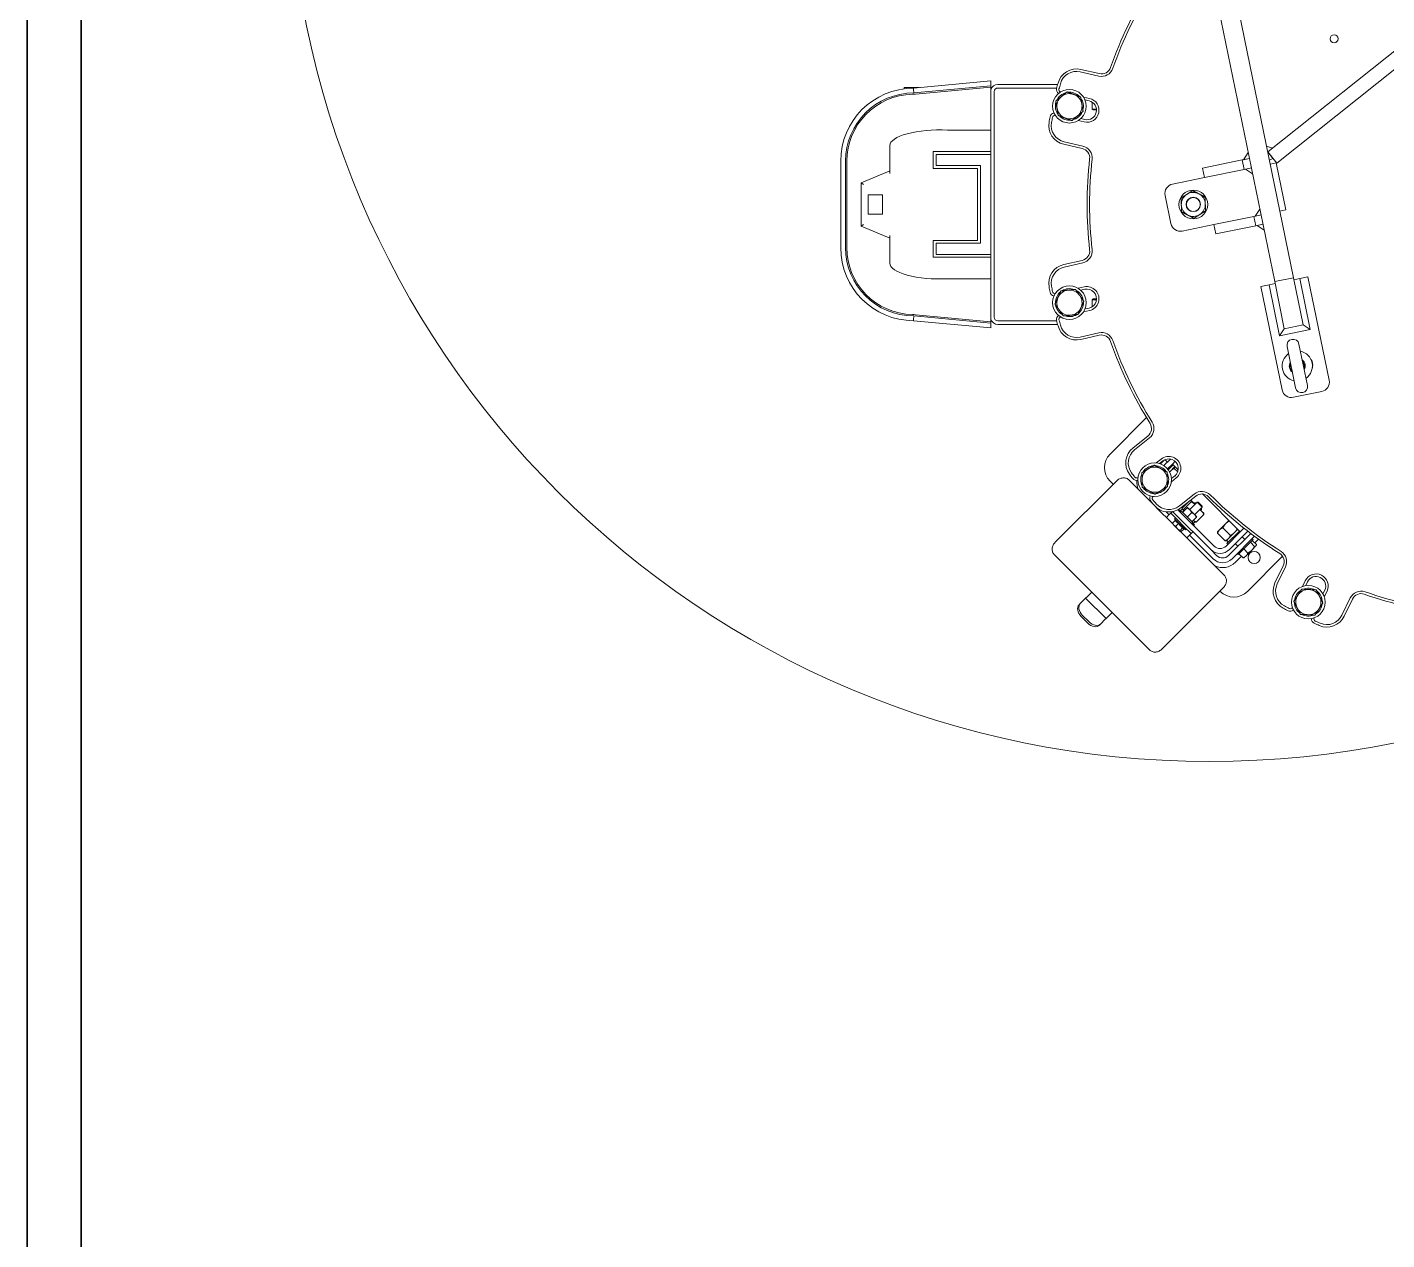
# Model space of a CAD drawing. Header units: inches. Extents: x 19 to 503, y 7 to 322.
# Drawn here: x 18.7 to 89.6, y 181.5 to 244.7 of the extents above; entities that cross this region are included whole.
import ezdxf

# ---------------------------------------------------------------- set-up
doc = ezdxf.new("R2010")
doc.units = ezdxf.units.IN
doc.header["$LTSCALE"] = 15
doc.header["$MEASUREMENT"] = 0
doc.layers.get('0').update_dxf_attribs({"lineweight": 25})
doc.layers.add('Border', color=7, linetype='Continuous', lineweight=35)
doc.layers.add('Visible', color=7, linetype='Continuous', lineweight=18)

# ---------------------------------------------------------------- blocks, each defined once
blk = doc.blocks.new('Borders 22x34_D')
at = {"layer": 'Border'}
for p, q in [((1.25, 21.5), (1.25, 0.5)), ((1.4375, 0.5), (1.4375, 21.3125))]:
    blk.add_line(p, q, dxfattribs=at)

msp = doc.modelspace()

# ---------------------------------------------------------------- linework, layer by layer
at = {"layer": 'Visible'}
for p, q in [((83.72337, 231.39876), (79.5115, 251.97205)), ((80.55537, 251.85912), (84.70305, 231.59933)), ((83.36003, 238.15946), (95.47866, 247.82325)), ((83.82763, 237.57307), (95.94626, 247.23686)), ((73.59618, 242.32937), (74.56197, 242.10893)), ((74.5909, 242.23567), (73.6251, 242.45611)), ((64.42787, 241.50852), (65.20594, 241.50852)), ((64.42787, 241.44813), (64.42787, 241.50852)), ((68.94151, 241.85873), (64.91311, 241.48107)), ((64.9251, 241.23109), (68.94151, 241.60763)), ((68.94151, 241.53592), (65.01583, 241.16789)), ((68.94151, 241.60763), (68.94151, 241.85873)), ((68.94151, 241.60763), (68.94151, 241.53592)), ((68.94151, 241.53592), (68.94151, 239.4016)), ((72.41875, 241.67445), (69.30287, 241.67445)), ((72.36867, 241.48695), (69.30287, 241.48695)), ((69.11537, 241.29945), (69.11537, 229.54456)), ((72.58211, 241.28893), (72.57934, 241.28956)), ((74.08374, 240.94619), (73.76611, 241.01869)), ((73.84525, 240.86728), (74.05481, 240.81945)), ((72.29896, 240.06115), (72.30173, 240.06052)), ((74.22382, 240.74606), (74.22382, 240.38679)), ((74.22382, 240.38679), (74.44054, 240.38679)), ((74.26216, 240.34845), (74.22382, 240.38679)), ((74.44328, 240.34845), (74.26216, 240.34845)), ((68.94151, 239.4016), (68.94151, 239.29709)), ((73.48574, 239.79028), (73.80337, 239.71778)), ((73.83229, 239.84452), (73.62273, 239.89236)), ((68.94151, 239.29709), (66.68307, 239.29709)), ((68.94151, 239.29709), (68.94151, 238.1721)), ((73.72974, 238.4627), (72.76395, 238.68313)), ((63.67787, 237.03667), (63.67787, 238.48461)), ((65.94151, 237.2971), (65.94151, 238.1721)), ((65.94151, 238.1721), (68.94151, 238.1721)), ((66.08859, 238.02502), (66.08859, 237.44418)), ((68.94151, 238.02502), (66.08859, 238.02502)), ((68.94151, 238.1721), (68.94151, 238.02502)), ((68.94151, 238.02502), (68.94151, 232.81911)), ((72.73502, 238.55639), (73.70082, 238.33596)), ((82.34699, 238.12182), (82.10352, 237.75299)), ((83.60435, 238.35429), (83.29735, 238.46561)), ((83.60435, 238.35429), (83.36003, 238.15946)), ((83.82763, 237.57307), (83.36003, 238.15946)), ((83.36003, 238.15946), (83.63556, 237.81393)), ((61.11884, 237.67206), (61.11884, 233.17206)), ((61.36884, 233.17206), (61.36884, 237.67206)), ((61.44024, 237.67206), (61.44024, 233.17206)), ((68.25401, 237.2971), (65.94151, 237.2971)), ((66.08859, 237.44418), (68.40109, 237.44418)), ((68.25401, 233.54703), (68.25401, 237.2971)), ((68.40109, 237.44418), (68.40109, 233.39995)), ((79.96047, 237.31425), (82.03739, 237.73945)), ((79.96047, 237.31425), (80.06075, 236.82441)), ((82.13767, 237.24961), (80.06075, 236.82441)), ((82.03739, 237.73945), (82.40967, 237.81567)), ((82.03739, 237.73945), (82.13767, 237.24961)), ((82.40967, 237.81567), (82.10352, 237.75299)), ((82.50995, 237.32583), (82.13767, 237.24961)), ((82.2038, 237.26315), (82.50995, 237.32583)), ((82.57263, 237.01968), (82.2038, 237.26315)), ((83.44866, 237.7265), (83.63556, 237.81393)), ((83.48963, 237.52639), (83.79578, 237.58907)), ((84.29719, 235.13987), (83.79578, 237.58907)), ((83.79578, 237.58907), (84.29719, 235.13987)), ((63.56524, 237.12516), (62.17787, 236.54709)), ((62.17787, 236.54709), (62.17787, 234.29709)), ((62.17787, 236.54709), (62.30287, 236.46375)), ((63.56524, 237.12516), (63.67787, 237.17209)), ((80.06075, 236.82441), (78.40754, 236.48596)), ((62.55287, 235.92209), (63.30287, 235.92209)), ((62.55287, 234.92209), (62.55287, 235.92209)), ((63.30287, 235.92209), (63.30287, 234.92209)), ((78.01798, 235.89584), (78.31883, 234.42632)), ((82.94869, 235.18278), (82.70521, 234.81395)), ((83.99104, 235.07719), (84.29719, 235.13987)), ((63.30287, 234.92209), (62.55287, 234.92209)), ((80.56216, 234.37521), (82.63908, 234.80041)), ((82.63908, 234.80041), (83.01136, 234.87663)), ((82.63908, 234.80041), (82.73937, 234.31057)), ((83.01136, 234.87663), (82.70521, 234.81395)), ((62.17787, 234.29709), (62.30287, 234.38042)), ((62.17787, 234.29709), (63.56524, 233.71902)), ((63.67787, 233.67209), (63.56524, 233.71902)), ((63.67787, 233.8075), (63.67787, 232.35956)), ((78.90895, 234.03676), (80.56216, 234.37521)), ((80.56216, 234.37521), (80.66244, 233.88537)), ((82.73937, 234.31057), (80.66244, 233.88537)), ((83.11165, 234.38679), (82.73937, 234.31057)), ((82.8055, 234.32411), (83.11165, 234.38679)), ((83.17432, 234.08064), (82.8055, 234.32411)), ((65.94151, 233.54703), (68.25401, 233.54703)), ((65.94151, 232.67203), (65.94151, 233.54703)), ((66.08859, 233.39995), (66.08859, 232.81911)), ((68.40109, 233.39995), (66.08859, 233.39995)), ((68.94151, 232.67203), (65.94151, 232.67203)), ((66.08859, 232.81911), (68.94151, 232.81911)), ((68.94151, 232.81911), (68.94151, 232.67203)), ((68.94151, 232.67203), (68.94151, 231.54709)), ((73.70082, 232.50817), (72.73502, 232.28773)), ((72.76395, 232.16099), (73.72974, 232.38143)), ((84.70305, 231.59933), (83.72337, 231.39876)), ((85.20446, 229.15012), (84.70305, 231.59933)), ((85.02926, 231.56403), (84.72311, 231.50136)), ((85.02926, 231.56403), (85.45787, 231.65178)), ((85.57329, 228.90665), (85.02926, 231.56403)), ((85.45787, 231.65178), (86.56097, 226.26354)), ((66.68307, 231.54709), (68.94151, 231.54709)), ((68.94151, 231.54709), (68.94151, 231.44253)), ((68.94151, 231.44253), (68.94151, 229.30821)), ((73.80337, 231.12634), (73.48574, 231.05385)), ((73.62273, 230.95177), (73.83229, 230.9996)), ((83.00867, 231.15037), (83.43728, 231.23812)), ((84.11177, 225.76213), (83.00867, 231.15037)), ((83.43728, 231.23812), (83.74343, 231.30079)), ((83.43728, 231.23812), (83.98131, 228.58073)), ((83.72337, 231.39876), (84.22478, 228.94956)), ((72.30173, 230.78361), (72.29896, 230.78297)), ((74.26216, 230.49556), (74.22382, 230.45722)), ((74.44053, 230.45722), (74.22382, 230.45722)), ((74.22382, 230.09807), (74.22382, 230.45722)), ((74.26216, 230.49556), (74.44328, 230.49556)), ((68.94151, 229.2365), (64.9251, 229.61303)), ((65.01583, 229.67624), (68.94151, 229.30821)), ((72.57934, 229.55456), (72.58211, 229.5552)), ((73.76611, 229.82544), (74.08374, 229.89793)), ((74.05481, 230.02468), (73.84525, 229.97684)), ((64.91311, 229.36306), (68.94151, 228.9854)), ((68.94151, 229.30821), (68.94151, 229.2365)), ((68.94151, 228.9854), (68.94151, 229.2365)), ((69.30287, 229.35706), (72.3687, 229.35706)), ((69.30287, 229.16956), (72.41878, 229.16956)), ((74.56197, 228.7352), (73.59618, 228.51476)), ((83.98131, 228.58073), (84.22478, 228.94956)), ((83.98131, 228.58073), (85.57329, 228.90665)), ((84.22478, 228.94956), (85.20446, 229.15012)), ((85.57329, 228.90665), (85.20446, 229.15012)), ((73.6251, 228.38802), (74.5909, 228.60846)), ((84.37098, 228.02176), (84.81317, 225.86183)), ((85.43029, 225.98817), (84.9881, 228.1481)), ((86.17142, 225.67342), (84.7019, 225.37257)), ((75.14885, 222.41533), (77.0473, 224.31378)), ((77.11948, 223.3578), (76.34497, 222.74015)), ((76.42603, 222.63851), (77.20054, 223.25616)), ((77.81143, 222.15731), (77.55671, 221.95418)), ((77.72442, 221.92165), (77.89248, 222.05568)), ((77.98927, 222.1162), (77.77718, 221.90411)), ((78.29974, 222.15555), (77.9572, 221.81301)), ((78.00853, 222.12487), (78.13879, 221.99461)), ((78.14421, 221.64647), (78.39639, 221.89865)), ((78.18329, 221.59646), (78.44093, 221.8541)), ((78.52932, 221.76572), (78.27198, 221.50837)), ((78.39639, 221.89865), (78.5363, 222.03856)), ((78.69942, 221.59561), (78.39639, 221.89865)), ((78.49469, 221.67141), (78.67361, 221.49248)), ((72.29696, 217.8313), (75.47894, 221.01328)), ((75.30782, 220.84216), (75.14885, 221.00112)), ((77.46081, 219.73851), (76.13779, 221.06153)), ((76.60721, 221.19698), (76.60499, 221.19521)), ((78.27198, 221.50837), (78.25081, 221.48721)), ((78.34231, 220.96908), (78.59703, 221.17221)), ((78.51597, 221.27385), (78.34791, 221.13982)), ((77.23892, 220.24041), (77.24502, 220.23431)), ((79.53239, 220.33211), (78.75788, 219.71446)), ((81.93192, 218.36311), (79.95645, 220.33858)), ((77.39059, 220.21011), (77.39281, 220.21188)), ((78.41147, 218.78785), (77.55929, 219.64003)), ((78.8211, 219.45442), (78.90949, 219.54281)), ((78.83893, 219.61283), (79.61344, 220.23048)), ((78.90872, 219.54358), (78.90641, 219.55221)), ((78.90872, 219.54358), (78.91411, 219.53819)), ((78.90945, 219.60252), (79.23801, 219.93108)), ((78.91411, 219.53819), (78.99954, 219.45276)), ((79.15949, 219.6127), (78.94073, 219.39394)), ((78.97844, 219.53354), (79.37532, 219.93042)), ((79.29866, 219.50863), (79.17703, 219.63025)), ((79.2877, 219.51959), (79.68555, 219.91744)), ((79.36528, 220.00014), (79.35665, 220.00245)), ((79.37066, 219.99475), (79.36528, 220.00014)), ((79.56676, 219.79865), (79.37066, 219.99475)), ((79.52257, 219.84285), (79.56326, 219.88354)), ((79.55286, 219.25442), (79.95072, 219.65228)), ((79.60745, 219.83934), (79.56326, 219.88354)), ((79.62803, 219.88354), (79.56326, 219.88354)), ((79.62803, 219.88354), (79.63984, 219.87173)), ((79.73978, 219.91745), (79.68555, 219.91744)), ((79.95072, 219.65228), (79.68555, 219.91744)), ((79.73978, 219.91745), (79.95072, 219.7065)), ((79.91542, 219.44999), (79.83193, 219.53349)), ((79.91681, 219.52998), (79.87262, 219.57418)), ((79.87612, 219.48929), (79.91681, 219.52998)), ((79.90501, 219.60657), (79.91681, 219.59476)), ((79.91681, 219.59476), (79.91681, 219.52998)), ((79.95072, 219.7065), (79.95072, 219.65228)), ((78.07473, 219.40461), (78.22597, 219.25336)), ((78.08597, 219.11335), (78.2189, 219.24629)), ((78.31083, 219.33821), (78.2189, 219.24629)), ((78.38109, 219.40847), (78.31083, 219.33821)), ((78.66438, 218.98466), (78.31083, 219.33821)), ((78.54574, 218.9548), (78.40934, 218.8184)), ((78.41759, 219.4153), (80.38972, 217.44317)), ((78.55407, 219.09497), (78.4975, 219.0384)), ((79.07167, 218.46423), (78.4975, 219.0384)), ((78.54574, 218.9548), (78.62746, 218.87308)), ((78.56821, 218.93233), (78.58589, 218.95001)), ((78.62746, 218.87308), (78.70918, 218.79137)), ((78.66438, 218.98466), (79.01793, 218.63111)), ((80.5665, 217.61994), (78.67825, 219.5082)), ((78.72011, 219.46633), (78.76466, 219.51087)), ((78.76466, 219.51087), (78.86732, 219.40821)), ((78.82277, 219.36367), (78.87934, 219.42024)), ((78.87934, 219.42024), (79.45351, 218.84607)), ((79.40273, 219.36946), (79.18397, 219.1507)), ((79.5419, 219.26538), (79.29866, 219.50863)), ((79.39694, 218.7895), (79.45351, 218.84607)), ((79.64598, 219.12621), (79.42722, 218.90745)), ((79.44149, 218.83404), (79.54414, 218.73138)), ((79.48423, 218.7913), (79.57262, 218.87968)), ((79.48603, 218.96627), (79.57685, 218.87545)), ((79.66352, 219.14376), (79.5419, 219.26538)), ((79.57685, 218.87545), (79.58549, 218.87313)), ((79.6358, 218.87618), (80.03268, 219.27306)), ((80.03341, 219.332), (79.91542, 219.44999)), ((80.03341, 219.332), (80.03573, 219.32337)), ((81.34243, 218.9526), (81.18161, 218.79178)), ((78.41406, 218.77818), (78.41127, 218.7886)), ((78.41406, 218.77818), (78.47331, 218.71893)), ((78.47331, 218.71893), (78.66561, 218.52663)), ((78.70918, 218.79137), (78.57277, 218.65496)), ((78.66561, 218.52663), (78.80506, 218.38718)), ((78.70918, 218.79137), (78.81976, 218.68078)), ((78.93035, 218.5702), (78.79394, 218.43379)), ((78.80506, 218.38718), (78.81146, 218.38079)), ((78.81146, 218.38079), (78.82188, 218.378)), ((78.81976, 218.68078), (78.93035, 218.5702)), ((81.09481, 216.10451), (78.82112, 218.3782)), ((78.98808, 218.51246), (78.85168, 218.37606)), ((78.93035, 218.5702), (78.95921, 218.54133)), ((78.95921, 218.54133), (78.98808, 218.51246)), ((78.96561, 218.53494), (78.98329, 218.55262)), ((79.37149, 218.27755), (79.01793, 218.63111)), ((79.12824, 218.5208), (79.07167, 218.46423)), ((79.27956, 218.18563), (79.14663, 218.05269)), ((79.27956, 218.18563), (79.37149, 218.27755)), ((79.28663, 218.1927), (80.52528, 216.95406)), ((79.37149, 218.27755), (79.46341, 218.36948)), ((79.4996, 218.68684), (79.54414, 218.73138)), ((81.14252, 217.89924), (80.74563, 218.29613)), ((80.75102, 218.36119), (80.74719, 218.34688)), ((80.85638, 218.46655), (80.75102, 218.36119)), ((81.18161, 218.79178), (80.85638, 218.46655)), ((81.42369, 218.18041), (81.0268, 218.57729)), ((81.93192, 218.36311), (81.18875, 217.61994)), ((81.24029, 217.76057), (81.88738, 218.40765)), ((81.31294, 218.00999), (81.63817, 218.33522)), ((81.32431, 217.13083), (82.47562, 218.28214)), ((81.36553, 217.44317), (82.32196, 218.3996)), ((81.50109, 216.95406), (82.67787, 218.13084)), ((81.63817, 218.33522), (81.79899, 218.49604)), ((81.93192, 218.36311), (82.12344, 218.55463)), ((80.38972, 217.44317), (80.70206, 217.13083)), ((81.20758, 217.90463), (81.19327, 217.9008)), ((81.20758, 217.90463), (81.31294, 218.00999)), ((81.20835, 217.9054), (81.29674, 217.81702)), ((81.28483, 217.71603), (81.24029, 217.76057)), ((81.80988, 217.61641), (81.67433, 217.75196)), ((82.59772, 217.96161), (81.81824, 217.18212)), ((82.16344, 217.96996), (82.02788, 218.10552)), ((82.11354, 217.47742), (82.32897, 217.26198)), ((82.23104, 217.10879), (82.52939, 217.40714)), ((82.45911, 217.82299), (82.67455, 217.60756)), ((82.52939, 217.40714), (82.7494, 217.62715)), ((82.55318, 218.00615), (82.59772, 217.96161)), ((82.55355, 217.91744), (82.76899, 217.702)), ((82.68579, 217.7852), (82.88225, 217.98167)), ((82.7494, 217.62715), (82.76041, 217.63816)), ((82.76041, 217.63816), (82.76523, 217.65616)), ((72.2487, 217.17244), (77.20572, 212.21543)), ((81.67786, 216.77728), (81.99464, 217.09406)), ((81.77369, 217.22666), (81.81824, 217.18212)), ((81.86241, 217.22629), (82.07784, 217.01086)), ((82.14169, 217.01944), (82.12368, 217.01461)), ((82.14169, 217.01944), (82.23104, 217.10879)), ((84.13582, 217.09046), (82.30477, 215.25941)), ((84.16979, 216.59691), (83.73997, 215.70438)), ((83.8571, 215.64798), (84.28692, 216.54051)), ((81.04655, 215.44566), (77.86457, 212.26368)), ((80.89056, 215.25941), (80.87543, 215.27454)), ((85.31408, 215.81553), (85.17273, 215.522)), ((85.33794, 215.56546), (85.43121, 215.75913)), ((86.33218, 215.32524), (86.23891, 215.13158)), ((73.60094, 214.62833), (73.53594, 214.56333)), ((73.60094, 214.62833), (73.82418, 214.85157)), ((73.82418, 214.85157), (73.87803, 214.90542)), ((73.96996, 214.99734), (73.87803, 214.90542)), ((73.87803, 214.90542), (74.93869, 213.84476)), ((73.96996, 214.99734), (74.19688, 215.22427)), ((86.30795, 214.97531), (86.4493, 215.26884)), ((87.65654, 214.91778), (87.22672, 214.02525)), ((87.34385, 213.96885), (87.77367, 214.86138)), ((73.63949, 213.95977), (73.99305, 213.60622)), ((74.05805, 213.67122), (73.70449, 214.02477)), ((74.93869, 213.84476), (75.03062, 213.93668)), ((75.25754, 214.16361), (75.03062, 213.93668)), ((84.64579, 214.42781), (84.64456, 214.42526)), ((85.77978, 213.87856), (85.78101, 213.88112)), ((74.5966, 213.50267), (74.6616, 213.56767)), ((74.88484, 213.79091), (74.6616, 213.56767)), ((74.93869, 213.84476), (74.88484, 213.79091))]:
    msp.add_line(p, q, dxfattribs=at)
for centre, radius in [((80.32732, 254.39834), 48), ((86.82124, 244.05146), 0.2085), ((73.03392, 240.53961), 0.875), ((79.48494, 235.42206), 0.75), ((79.48494, 235.42206), 0.37513), ((79.48494, 235.42206), 0.375), ((79.48494, 235.42206), 0.3625), ((73.03392, 230.30452), 0.875), ((77.47476, 221.08303), 0.875), ((82.65833, 217.02718), 0.315), ((85.47687, 214.70156), 0.875)]:
    msp.add_circle(centre, radius, dxfattribs=at)
for centre, radius, start, end in [((95.45534, 235.42206), 21.5, 147.9535503, 160.6178783), ((95.45534, 235.42206), 21.37, 147.9535503, 160.6178783), ((73.40258, 241.48118), 1, 77.1428571, 164.636777), ((73.40258, 241.48118), 0.87, 77.1428571, 164.636777), ((74.70216, 242.72313), 0.63, 257.1428571, 340.6178783), ((74.70216, 242.72313), 0.5, 257.1428571, 340.6178783), ((64.92787, 237.67206), 3.80903, 90.2220087, 180), ((69.30287, 241.29945), 0.375, 90, 164.5022947), ((69.30287, 241.29945), 0.1875, 90, 180), ((95.45534, 235.42206), 23.87, 164.636777, 165.3232526), ((95.45534, 235.42206), 23.74, 164.636777, 165.3232526), ((64.92787, 237.67206), 3.55903, 90.0446341, 180), ((64.92787, 237.67206), 3.48763, 91.1270203, 180), ((64.81748, 243.28361), 2.125, 271.1270203, 275.355825), ((72.60604, 241.40655), 0.25, 165.3232526, 234.8897035), ((73.03392, 240.53961), 0.7295, 103.9148556, 155.7965729), ((73.03392, 240.53961), 0.656, 129.8557143, 189.8557143), ((72.60604, 241.40655), 0.12, 165.3232526, 257.1428571), ((73.03392, 240.53961), 0.656, 69.8557143, 129.8557143), ((73.03392, 240.53961), 0.7295, 43.9148556, 95.7965729), ((73.03392, 240.53961), 0.656, 9.8557143, 69.8557143), ((73.03392, 240.53961), 0.7295, 343.9148556, 35.7965729), ((73.94355, 240.33199), 0.63, 257.1428571, 77.1428571), ((73.94355, 240.33199), 0.5, 257.1428571, 77.1428571), ((72.27226, 239.94416), 0.25, 99.3960108, 168.9624617), ((72.27226, 239.94416), 0.12, 77.1428571, 168.9624617), ((73.03392, 240.53961), 0.7295, 163.9148556, 215.7965729), ((73.03392, 240.53961), 0.656, 189.8557143, 249.8557143), ((73.03392, 240.53961), 0.7295, 283.9148556, 335.7965729), ((73.03392, 240.53961), 0.656, 309.8557143, 9.8557143), ((72.95754, 239.53132), 1, 169.6489373, 257.1428571), ((95.45534, 235.42206), 23.87, 168.9624617, 169.6489373), ((72.95754, 239.53132), 0.87, 169.6489373, 257.1428571), ((95.45534, 235.42206), 23.74, 168.9624617, 169.6489373), ((73.03392, 240.53961), 0.7295, 223.9148556, 275.7965729), ((73.03392, 240.53961), 0.656, 249.8557143, 309.8557143), ((73.58956, 237.84849), 0.5, 353.667836, 77.1428571), ((73.58956, 237.84849), 0.63, 353.667836, 77.1428571), ((95.45534, 235.42206), 21.5, 173.667836, 186.332164), ((95.45534, 235.42206), 21.37, 173.667836, 186.332164), ((78.50782, 235.99612), 0.5, 101.57, 191.57), ((79.48494, 235.42206), 0.625, 122.6585115, 182.6585115), ((79.48494, 235.42206), 0.625, 62.6585115, 122.6585115), ((79.48494, 235.42206), 0.625, 2.6585115, 62.6585115), ((79.48494, 235.42206), 0.625, 182.6585115, 242.6585115), ((79.48494, 235.42206), 0.625, 302.6585115, 2.6585115), ((78.80867, 234.5266), 0.5, 191.57, 281.57), ((79.48494, 235.42206), 0.625, 242.6585115, 302.6585115), ((64.92787, 233.17206), 3.80903, 180, 269.7779913), ((64.92787, 233.17206), 3.55903, 180, 269.9553659), ((64.92787, 233.17206), 3.48763, 180, 268.8729797), ((73.58956, 232.99563), 0.5, 282.8571429, 6.332164), ((73.58956, 232.99563), 0.63, 282.8571429, 6.332164), ((72.95754, 231.3128), 1, 102.8571429, 190.3510627), ((72.95754, 231.3128), 0.87, 102.8571429, 190.3510627), ((95.45534, 235.42206), 23.87, 190.3510627, 191.0375383), ((95.45534, 235.42206), 23.74, 190.3510627, 191.0375383), ((72.27226, 230.89997), 0.12, 191.0375383, 282.8571429), ((73.03392, 230.30452), 0.7295, 129.6291413, 181.5108587), ((73.03392, 230.30452), 0.656, 95.57, 155.57), ((73.03392, 230.30452), 0.7295, 69.6291413, 121.5108587), ((73.03392, 230.30452), 0.656, 35.57, 95.57), ((73.03392, 230.30452), 0.7295, 9.6291413, 61.5108587), ((73.94355, 230.51214), 0.63, 282.8571429, 102.8571429), ((73.94355, 230.51214), 0.5, 282.8571429, 102.8571429), ((72.27226, 230.89997), 0.25, 191.0375383, 260.6039892), ((73.03392, 230.30452), 0.7295, 189.6291413, 241.5108587), ((73.03392, 230.30452), 0.656, 155.57, 215.57), ((73.03392, 230.30452), 0.7295, 309.6291413, 1.5108587), ((73.03392, 230.30452), 0.656, 335.57, 35.57), ((64.81748, 227.56052), 2.125, 84.644175, 88.8729797), ((69.30287, 229.54456), 0.375, 195.4977053, 270), ((69.30287, 229.54456), 0.1875, 180, 270), ((72.60604, 229.43757), 0.25, 125.1102965, 194.6767474), ((72.60604, 229.43757), 0.12, 102.8571429, 194.6767474), ((73.03392, 230.30452), 0.656, 215.57, 275.57), ((73.03392, 230.30452), 0.7295, 249.6291413, 301.5108587), ((73.03392, 230.30452), 0.656, 275.57, 335.57), ((95.45534, 235.42206), 23.87, 194.6767474, 195.363223), ((73.40258, 229.36295), 1, 195.363223, 282.8571429), ((95.45534, 235.42206), 23.74, 194.6767474, 195.363223), ((73.40258, 229.36295), 0.87, 195.363223, 282.8571429), ((74.70216, 228.12099), 0.63, 19.3821217, 102.8571429), ((74.70216, 228.12099), 0.5, 19.3821217, 102.8571429), ((95.45534, 235.42206), 21.5, 199.3821217, 212.0464497), ((95.45534, 235.42206), 21.37, 199.3821217, 212.0464497), ((84.67954, 228.08493), 0.31496, 11.57, 191.57), ((84.90064, 227.00496), 0.7874, 125.1481785, 257.9918215), ((84.90064, 227.00496), 0.7874, 305.1481785, 77.9918215), ((84.90064, 227.00496), 0.41534, 330.8858347, 52.2541653), ((85.27273, 227.07158), 0.435, 341.2405168, 39.0605112), ((84.90064, 227.00496), 0.41534, 150.8858347, 232.2541653), ((84.90064, 227.00496), 0.375, 158.6990349, 224.4409651), ((84.90064, 227.00496), 0.375, 338.6990349, 44.4409651), ((85.12173, 225.925), 0.31496, 191.57, 11.57), ((86.07113, 226.16326), 0.5, 281.57, 11.57), ((84.60161, 225.86241), 0.5, 191.57, 281.57), ((76.80774, 223.74872), 0.5, 308.5714286, 32.0464497), ((76.80774, 223.74872), 0.63, 308.5714286, 32.0464497), ((75.85596, 221.70823), 1, 135, 225), ((76.96846, 221.95832), 1, 128.5714286, 216.0653484), ((76.96846, 221.95832), 0.87, 128.5714286, 216.0653484), ((77.47476, 221.08303), 0.7295, 95.3434271, 147.2251444), ((77.47476, 221.08303), 0.656, 61.2842857, 121.2842857), ((77.47476, 221.08303), 0.7295, 35.3434271, 87.2251444), ((77.47476, 221.08303), 0.656, 1.2842857, 61.2842857), ((78.20423, 221.66476), 0.63, 308.5714286, 128.5714286), ((78.20423, 221.66476), 0.5, 308.5714286, 128.5714286), ((95.45534, 235.42206), 23.87, 216.0653484, 216.751824), ((95.45534, 235.42206), 23.74, 216.0653484, 216.751824), ((76.53017, 221.28903), 0.25, 216.751824, 286.318275), ((76.53017, 221.28903), 0.12, 216.751824, 308.5714286), ((77.47524, 220.97991), 0.94, 176.3877895, 205.8531179), ((77.47476, 221.08303), 0.7295, 155.3434271, 207.2251444), ((77.47476, 221.08303), 0.656, 121.2842857, 181.2842857), ((77.47476, 221.08303), 0.656, 181.2842857, 241.2842857), ((77.47476, 221.08303), 0.656, 301.2842857, 1.2842857), ((77.47476, 221.08303), 0.7295, 335.3434271, 27.2251444), ((77.47476, 221.08303), 0.7295, 215.3434271, 267.2251444), ((77.47476, 221.08303), 0.656, 241.2842857, 301.2842857), ((77.46541, 220.11629), 0.25, 150.8245822, 220.3910331), ((77.47476, 221.08303), 0.7295, 275.3434271, 327.2251444), ((79.92519, 219.83956), 0.63, 45.0964074, 128.5714286), ((79.92519, 219.83956), 0.5, 45.0964074, 128.5714286), ((95.45534, 235.42206), 21.37, 225.0964074, 237.7607354), ((95.45534, 235.42206), 23.87, 220.3910331, 221.0775087), ((77.46541, 220.11629), 0.12, 128.5714286, 220.3910331), ((95.45534, 235.42206), 23.74, 220.3910331, 221.0775087), ((78.21544, 220.39466), 1, 221.0775087, 308.5714286), ((78.21544, 220.39466), 0.87, 221.0775087, 308.5714286), ((95.45534, 235.42206), 21.5, 225.0964074, 237.7607354), ((80.87763, 217.93107), 0.69, 225, 315), ((80.87763, 217.93107), 0.44, 225, 315), ((81.01318, 217.44196), 0.69, 225, 315), ((81.01318, 217.44196), 0.94, 244.1468821, 315), ((81.01318, 217.44196), 0.44, 225, 315), ((83.71931, 216.81385), 0.5, 334.2857143, 57.7607354), ((83.71931, 216.81385), 0.63, 334.2857143, 57.7607354), ((85.88169, 215.54219), 0.63, 334.2857143, 154.2857143), ((85.88169, 215.54219), 0.5, 334.2857143, 154.2857143), ((84.64094, 215.2705), 1, 154.2857143, 241.7796342), ((84.64094, 215.2705), 0.87, 154.2857143, 241.7796342), ((85.47687, 214.70156), 0.7295, 121.0577128, 172.9394301), ((85.47687, 214.70156), 0.656, 86.9985714, 146.9985714), ((85.47687, 214.70156), 0.7295, 61.0577128, 112.9394301), ((85.47687, 214.70156), 0.656, 26.9985714, 86.9985714), ((85.47687, 214.70156), 0.7295, 1.0577128, 52.9394301), ((88.22415, 214.64443), 0.63, 70.8106931, 154.2857143), ((81.59767, 215.96652), 1, 225, 315), ((85.47687, 214.70156), 0.7295, 181.0577128, 232.9394301), ((85.47687, 214.70156), 0.656, 146.9985714, 206.9985714), ((85.47687, 214.70156), 0.7295, 301.0577128, 352.9394301), ((85.47687, 214.70156), 0.656, 326.9985714, 26.9985714), ((88.22415, 214.64443), 0.5, 70.8106931, 154.2857143), ((95.45534, 235.42206), 21.5, 250.8106931, 263.4750212), ((95.45534, 235.42206), 21.37, 250.8106931, 263.4750212), ((95.45534, 235.42206), 23.87, 241.7796342, 242.4661098), ((95.45534, 235.42206), 23.74, 241.7796342, 242.4661098), ((84.53645, 214.47732), 0.25, 242.4661098, 312.0325607), ((84.53645, 214.47732), 0.12, 242.4661098, 334.2857143), ((85.47687, 214.70156), 0.656, 206.9985714, 266.9985714), ((85.47687, 214.70156), 0.7295, 241.0577128, 292.9394301), ((85.47687, 214.70156), 0.656, 266.9985714, 326.9985714), ((85.8879, 213.8265), 0.12, 154.2857143, 246.1053188), ((86.44288, 214.40273), 1, 246.7917944, 334.2857143), ((86.44288, 214.40273), 0.87, 246.7917944, 334.2857143), ((85.8879, 213.8265), 0.25, 176.5388679, 246.1053188), ((95.45534, 235.42206), 23.87, 246.1053188, 246.7917944), ((95.45534, 235.42206), 23.74, 246.1053188, 246.7917944)]:
    msp.add_arc(centre, radius, start, end, dxfattribs=at)
for centre, major_axis, ratio, start_param, end_param in [((66.30969, 238.48461), (2.63182, 0), 0.31186736, 1.42844633, 3.14159265), ((66.30969, 232.35956), (2.63182, 0), 0.31186736, 3.14159265, 4.85473898), ((73.95449, 214.27477), (-0.35355, 0.35355), 0.70710678, 0, 1.57079633), ((73.88949, 214.20977), (-0.35355, 0.35355), 0.70710678, 0, 1.57079633), ((74.24305, 213.85622), (0.35355, -0.35355), 0.70710678, 4.71238898, 6.28318531), ((74.30805, 213.92122), (0.35355, -0.35355), 0.70710678, 4.71238898, 6.28318531)]:
    msp.add_ellipse(centre, major_axis=major_axis, ratio=ratio, start_param=start_param, end_param=end_param, dxfattribs=at)
for points in [[(64.9251, 241.23109), (64.92117, 241.31439), (64.91717, 241.39778), (64.91311, 241.48107)], [(64.9251, 229.61303), (64.92117, 229.52974), (64.91717, 229.44635), (64.91311, 229.36306)]]:
    msp.add_open_spline(points, degree=3, dxfattribs=at)
for points, weights in [([(72.32278, 240.80047), (72.47859, 240.93054), (72.61352, 241.04319)], [1, 1.0379548493, 1]), ([(72.3876, 240.42732), (72.35752, 240.6005), (72.32278, 240.80047)], [1, 1.0379548493, 1]), ([(72.61352, 241.04319), (72.74846, 241.15584), (72.90427, 241.28591)], [1, 1.0379548493, 1]), ([(72.90427, 241.28591), (73.09482, 241.21601), (73.25984, 241.15548)], [1, 1.0379548493, 1]), ([(73.25984, 241.15548), (73.42486, 241.09494), (73.61541, 241.02504)], [1, 1.0379548493, 1]), ([(73.61541, 241.02504), (73.65015, 240.82507), (73.68024, 240.65189)], [1, 1.0379548493, 1]), ([(72.45243, 240.05417), (72.41769, 240.25414), (72.3876, 240.42732)], [1, 1.0379548493, 1]), ([(73.74507, 240.27874), (73.58926, 240.14867), (73.45432, 240.03602)], [1, 1.0379548493, 1]), ([(73.68024, 240.65189), (73.71033, 240.47871), (73.74507, 240.27874)], [1, 1.0379548493, 1]), ([(72.80801, 239.92373), (72.64298, 239.98427), (72.45243, 240.05417)], [1, 1.0379548493, 1]), ([(73.16358, 239.7933), (72.97303, 239.8632), (72.80801, 239.92373)], [1, 1.0379548493, 1]), ([(73.45432, 240.03602), (73.31939, 239.92337), (73.16358, 239.7933)], [1, 1.0379548493, 1]), ([(78.84387, 235.75353), (79.00668, 235.85788), (79.14767, 235.94825)], [1, 1.0379548493, 1]), ([(79.14767, 235.94825), (79.28866, 236.03862), (79.45146, 236.14297)], [1, 1.0379548493, 1]), ([(79.45146, 236.14297), (79.62324, 236.05416), (79.772, 235.97724)], [1, 1.0379548493, 1]), ([(79.772, 235.97724), (79.92076, 235.90032), (80.09253, 235.81151)], [1, 1.0379548493, 1]), ([(80.09253, 235.81151), (80.1015, 235.61834), (80.10927, 235.45105)], [1, 1.0379548493, 1]), ([(78.86061, 235.39307), (78.85284, 235.56036), (78.84387, 235.75353)], [1, 1.0379548493, 1]), ([(78.87735, 235.03262), (78.86838, 235.22579), (78.86061, 235.39307)], [1, 1.0379548493, 1]), ([(80.10927, 235.45105), (80.11703, 235.28376), (80.126, 235.0906)], [1, 1.0379548493, 1]), ([(79.19788, 234.86689), (79.04912, 234.9438), (78.87735, 235.03262)], [1, 1.0379548493, 1]), ([(79.51841, 234.70115), (79.34664, 234.78997), (79.19788, 234.86689)], [1, 1.0379548493, 1]), ([(79.82221, 234.89587), (79.68122, 234.8055), (79.51841, 234.70115)], [1, 1.0379548493, 1]), ([(80.126, 235.0906), (79.9632, 234.98625), (79.82221, 234.89587)], [1, 1.0379548493, 1]), ([(72.43666, 230.57583), (72.50935, 230.73587), (72.5933, 230.92066)], [1, 1.0379548493, 1]), ([(72.5933, 230.92066), (72.79531, 230.94036), (72.97025, 230.95742)], [1, 1.0379548493, 1]), ([(72.97025, 230.95742), (73.14519, 230.97449), (73.3472, 230.99419)], [1, 1.0379548493, 1]), ([(73.3472, 230.99419), (73.46527, 230.82909), (73.56752, 230.68611)], [1, 1.0379548493, 1]), ([(72.28002, 230.231), (72.36396, 230.41579), (72.43666, 230.57583)], [1, 1.0379548493, 1]), ([(72.50033, 229.92293), (72.39808, 230.0659), (72.28002, 230.231)], [1, 1.0379548493, 1]), ([(73.56752, 230.68611), (73.66976, 230.54314), (73.78783, 230.37804)], [1, 1.0379548493, 1]), ([(73.78783, 230.37804), (73.70389, 230.19325), (73.63119, 230.03321)], [1, 1.0379548493, 1]), ([(72.72064, 229.61486), (72.60258, 229.77995), (72.50033, 229.92293)], [1, 1.0379548493, 1]), ([(73.09759, 229.65162), (72.92265, 229.63456), (72.72064, 229.61486)], [1, 1.0379548493, 1]), ([(73.47455, 229.68838), (73.27254, 229.66868), (73.09759, 229.65162)], [1, 1.0379548493, 1]), ([(73.63119, 230.03321), (73.55849, 229.87318), (73.47455, 229.68838)], [1, 1.0379548493, 1]), ([(77.13411, 221.64365), (77.28433, 221.73493), (77.45778, 221.84032)], [1, 1.0379548493, 1]), ([(77.45778, 221.84032), (77.63579, 221.7428), (77.78994, 221.65835)], [1, 1.0379548493, 1]), ([(77.78994, 221.65835), (77.9441, 221.5739), (78.12211, 221.47638)], [1, 1.0379548493, 1]), ([(78.49469, 221.67141), (78.36149, 221.59789), (78.27198, 221.50837)], [1, 1.0379548493, 1]), ([(78.53282, 221.76222), (78.50917, 221.72545), (78.49469, 221.67141)], [1.01716397757, 1.02484381667, 1]), ([(76.81043, 221.44697), (76.98389, 221.55237), (77.13411, 221.64365)], [1, 1.0379548493, 1]), ([(76.81892, 221.06833), (76.81498, 221.24406), (76.81043, 221.44697)], [1, 1.0379548493, 1]), ([(76.82741, 220.68968), (76.82286, 220.8926), (76.81892, 221.06833)], [1, 1.0379548493, 1]), ([(78.12211, 221.47638), (78.12665, 221.27346), (78.13059, 221.09773)], [1, 1.0379548493, 1]), ([(78.13059, 221.09773), (78.13453, 220.922), (78.13908, 220.71909)], [1, 1.0379548493, 1]), ([(78.27198, 221.50837), (78.26134, 221.49774), (78.25108, 221.4867)], [1, 1.00436198586, 1.00772136357]), ([(77.15957, 220.50771), (77.00542, 220.59216), (76.82741, 220.68968)], [1, 1.0379548493, 1]), ([(77.49174, 220.32574), (77.31373, 220.42325), (77.15957, 220.50771)], [1, 1.0379548493, 1]), ([(77.81541, 220.52241), (77.66519, 220.43113), (77.49174, 220.32574)], [1, 1.0379548493, 1]), ([(78.13908, 220.71909), (77.96563, 220.61369), (77.81541, 220.52241)], [1, 1.0379548493, 1]), ([(78.90945, 219.60252), (78.8981, 219.5542), (78.91411, 219.53819)], [1, 1.0379548493, 1]), ([(78.91411, 219.53819), (78.93011, 219.52219), (78.97844, 219.53354)], [1, 1.0379548493, 1]), ([(78.97844, 219.53354), (78.99667, 219.49919), (79.01552, 219.46874)], [1, 1.00997800142, 1.0147097424]), ([(79.15949, 219.6127), (79.17703, 219.63025), (79.17703, 219.63025)], [1, 1.0379548493, 1]), ([(79.29866, 219.50863), (79.24221, 219.56507), (79.15949, 219.6127)], [1, 1.0379548493, 1]), ([(79.37066, 219.99475), (79.35854, 220.00688), (79.32878, 220.00347)], [1, 1.02849504901, 1.0142041124]), ([(79.37532, 219.93042), (79.38667, 219.97874), (79.37066, 219.99475)], [1, 1.0379548493, 1]), ([(79.56637, 219.79826), (79.48837, 219.87043), (79.37532, 219.93042)], [1.00770094602, 1.03360611302, 1]), ([(79.91542, 219.44999), (79.87474, 219.49068), (79.82184, 219.5234)], [1, 1.02227692044, 1.01840376028]), ([(78.41127, 218.7886), (78.4081, 218.80042), (78.40934, 218.8184)], [1.0188993443, 1.02019470191, 1]), ([(78.40934, 218.8184), (78.43538, 218.75686), (78.47331, 218.71893)], [1, 1.0379548493, 1]), ([(78.92318, 219.3764), (78.92318, 219.3764), (78.94073, 219.39394)], [1, 1.0379548493, 1]), ([(78.94073, 219.39394), (78.98836, 219.31122), (79.0448, 219.25477)], [1, 1.0379548493, 1]), ([(79.0448, 219.25477), (79.10125, 219.19833), (79.18397, 219.1507)], [1, 1.0379548493, 1]), ([(79.18397, 219.1507), (79.2316, 219.06797), (79.28805, 219.01153)], [1, 1.0379548493, 1]), ([(79.28805, 219.01153), (79.34449, 218.95508), (79.42722, 218.90745)], [1, 1.0379548493, 1]), ([(79.40273, 219.36946), (79.3551, 219.45218), (79.29866, 219.50863)], [1, 1.0379548493, 1]), ([(79.5419, 219.26538), (79.48546, 219.32183), (79.40273, 219.36946)], [1, 1.0379548493, 1]), ([(79.42722, 218.90745), (79.40967, 218.88991), (79.40967, 218.88991)], [1, 1.0379548493, 1]), ([(79.48713, 218.96736), (79.54744, 218.91602), (79.6358, 218.87618)], [1.01180256578, 1.03064620109, 1]), ([(79.64598, 219.12621), (79.59835, 219.20894), (79.5419, 219.26538)], [1, 1.0379548493, 1]), ([(79.6358, 218.87618), (79.60294, 218.86846), (79.58549, 218.87313)], [1, 1.02550032183, 1.01673538241]), ([(79.66352, 219.14376), (79.66352, 219.14376), (79.64598, 219.12621)], [1, 1.0379548493, 1]), ([(80.03268, 219.27306), (79.98369, 219.38173), (79.91542, 219.44999)], [1, 1.0379548493, 1]), ([(80.03573, 219.32337), (80.0404, 219.30592), (80.03268, 219.27306)], [1.01673538241, 1.02550032183, 1]), ([(81.36545, 218.92959), (81.2575, 218.86766), (81.18161, 218.79178)], [1.00791922744, 1.03346383567, 1]), ([(78.47331, 218.71893), (78.51123, 218.68101), (78.57277, 218.65496)], [1, 1.0379548493, 1]), ([(78.57277, 218.65496), (78.61429, 218.57795), (78.66561, 218.52663)], [1, 1.0379548493, 1]), ([(78.66561, 218.52663), (78.71694, 218.47531), (78.79394, 218.43379)], [1, 1.0379548493, 1]), ([(78.79394, 218.43379), (78.79167, 218.40058), (78.80506, 218.38718)], [1, 1.0379548493, 1]), ([(78.80506, 218.38718), (78.81846, 218.37378), (78.85168, 218.37606)], [1, 1.0379548493, 1]), ([(80.74563, 218.29613), (80.74199, 218.32746), (80.74719, 218.34688)], [1, 1.02190396054, 1.01852611935]), ([(80.85638, 218.46655), (80.79114, 218.4013), (80.74563, 218.29613)], [1, 1.0379548493, 1]), ([(81.0268, 218.57729), (80.92163, 218.53179), (80.85638, 218.46655)], [1, 1.0379548493, 1]), ([(81.18161, 218.79178), (81.09592, 218.70608), (81.0268, 218.57729)], [1, 1.0379548493, 1]), ([(81.31294, 218.00999), (81.37818, 218.07524), (81.42369, 218.18041)], [1, 1.0379548493, 1]), ([(81.42369, 218.18041), (81.55248, 218.24953), (81.63817, 218.33522)], [1, 1.0379548493, 1]), ([(81.63817, 218.33522), (81.71405, 218.41111), (81.77598, 218.51905)], [1, 1.03346383567, 1.00791922744]), ([(81.14252, 217.89924), (81.24769, 217.94474), (81.31294, 218.00999)], [1, 1.0379548493, 1]), ([(81.19327, 217.9008), (81.17385, 217.89559), (81.14252, 217.89924)], [1.01852611935, 1.02190396054, 1]), ([(82.32897, 217.26198), (82.4492, 217.32695), (82.52939, 217.40714)], [1.01001874936, 1.04314139574, 1]), ([(82.52939, 217.40714), (82.60958, 217.48733), (82.67455, 217.60756)], [1, 1.04314139574, 1.01001874936]), ([(82.67455, 217.60756), (82.72748, 217.60523), (82.7494, 217.62715)], [1.01001874936, 1.04314139574, 1]), ([(82.7494, 217.62715), (82.77131, 217.64906), (82.76899, 217.702)], [1, 1.04314139574, 1.01001874936]), ([(82.07784, 217.01086), (82.17276, 217.05051), (82.23104, 217.10879)], [1.01001874936, 1.04314139574, 1]), ([(82.12368, 217.01461), (82.10518, 217.00966), (82.07784, 217.01086)], [1.02398736948, 1.02685383459, 1.01001874936]), ([(82.23104, 217.10879), (82.28931, 217.16706), (82.32897, 217.26198)], [1, 1.04314139574, 1.01001874936]), ([(84.92671, 215.05886), (85.02245, 215.20627), (85.133, 215.37649)], [1, 1.0379548493, 1]), ([(85.133, 215.37649), (85.33568, 215.36586), (85.51122, 215.35666)], [1, 1.0379548493, 1]), ([(85.51122, 215.35666), (85.68675, 215.34746), (85.88944, 215.33683)], [1, 1.0379548493, 1]), ([(85.88944, 215.33683), (85.98158, 215.15598), (86.06138, 214.99936)], [1, 1.0379548493, 1]), ([(84.72043, 214.74122), (84.83097, 214.91144), (84.92671, 215.05886)], [1, 1.0379548493, 1]), ([(84.89236, 214.40376), (84.81257, 214.56037), (84.72043, 214.74122)], [1, 1.0379548493, 1]), ([(86.23331, 214.6619), (86.12277, 214.49168), (86.02703, 214.34426)], [1, 1.0379548493, 1]), ([(86.06138, 214.99936), (86.14117, 214.84274), (86.23331, 214.6619)], [1, 1.0379548493, 1]), ([(85.0643, 214.06629), (84.97216, 214.24714), (84.89236, 214.40376)], [1, 1.0379548493, 1]), ([(85.44252, 214.04646), (85.26699, 214.05566), (85.0643, 214.06629)], [1, 1.0379548493, 1]), ([(85.82074, 214.02663), (85.61805, 214.03726), (85.44252, 214.04646)], [1, 1.0379548493, 1]), ([(86.02703, 214.34426), (85.93129, 214.19685), (85.82074, 214.02663)], [1, 1.0379548493, 1])]:
    msp.add_rational_spline(points, weights, degree=2, dxfattribs=at)
for points, knots in [([(75.47894, 221.01328), (75.52333, 221.05767), (75.57817, 221.09754), (75.69588, 221.15404), (75.75877, 221.17066), (75.87534, 221.17971), (75.93678, 221.17271), (76.04845, 221.13317), (76.0987, 221.10062), (76.13779, 221.06153)], [7.66569537, 7.66569537, 7.66569537, 7.66569537, 8.14410219, 8.14410219, 8.62250901, 8.62250901, 9.10136342, 9.10136342, 9.58021783, 9.58021783, 9.58021783, 9.58021783]), ([(72.2487, 217.17244), (72.20961, 217.21153), (72.17706, 217.26178), (72.13753, 217.37345), (72.13052, 217.43489), (72.13957, 217.55146), (72.15619, 217.61435), (72.2127, 217.73206), (72.25256, 217.7869), (72.29696, 217.8313)], [5.7511729, 5.7511729, 5.7511729, 5.7511729, 6.23002731, 6.23002731, 6.70888172, 6.70888172, 7.18728854, 7.18728854, 7.66569537, 7.66569537, 7.66569537, 7.66569537]), ([(81.09481, 216.10451), (81.1339, 216.06543), (81.16644, 216.01518), (81.20598, 215.9035), (81.21298, 215.84206), (81.20394, 215.7255), (81.18732, 215.66261), (81.13081, 215.5449), (81.09095, 215.49006), (81.04655, 215.44566)], [1.91832521, 1.91832521, 1.91832521, 1.91832521, 2.39717963, 2.39717963, 2.87603404, 2.87603404, 3.35444086, 3.35444086, 3.83284768, 3.83284768, 3.83284768, 3.83284768]), ([(77.86457, 212.26368), (77.82018, 212.21929), (77.76533, 212.17942), (77.64762, 212.12292), (77.58474, 212.10629), (77.46817, 212.09725), (77.40673, 212.10425), (77.29506, 212.14379), (77.24481, 212.17634), (77.20572, 212.21543)], [3.83284768, 3.83284768, 3.83284768, 3.83284768, 4.3112545, 4.3112545, 4.78966133, 4.78966133, 5.26851574, 5.26851574, 5.74737015, 5.74737015, 5.74737015, 5.74737015])]:
    msp.add_open_spline(points, degree=3, knots=knots, dxfattribs=at)

# ---------------------------------------------------------------- block references
at = {"xscale": 15, "yscale": 15, "zscale": 15}
msp.add_blockref('Borders 22x34_D', (0, 0), dxfattribs=at)

doc.saveas('drawing.dxf')
